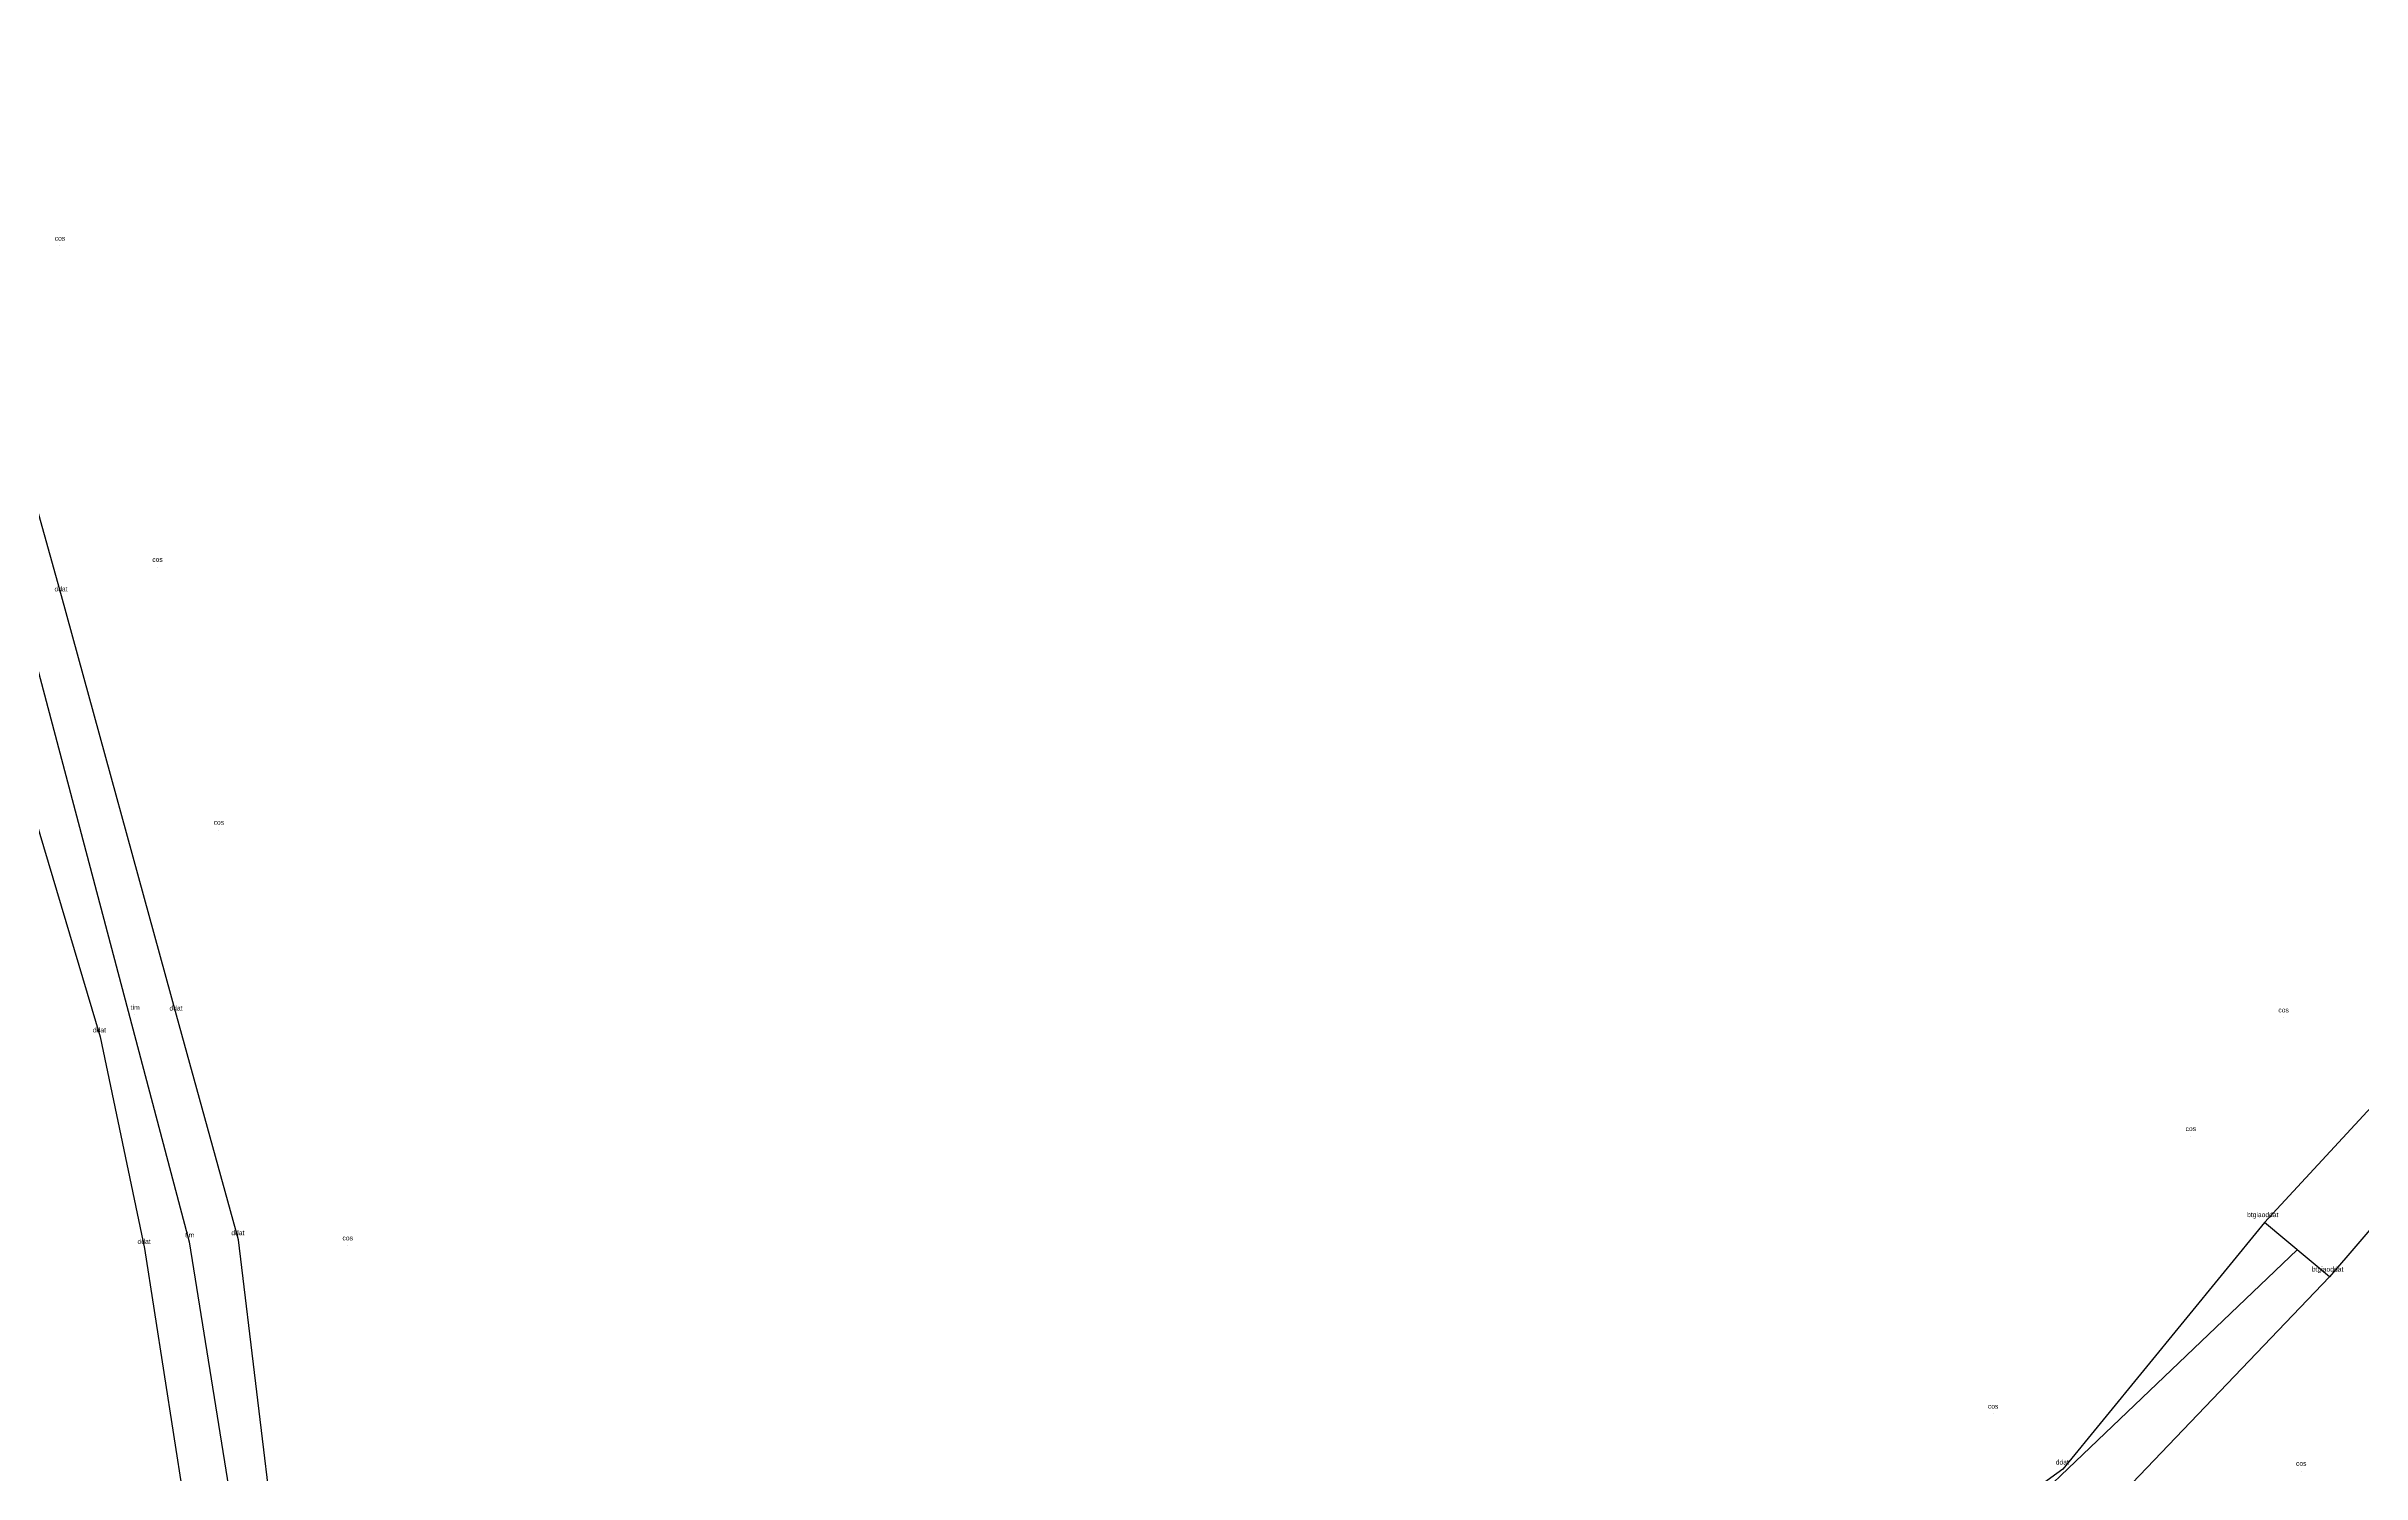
# Model space of a CAD drawing. Extents: x 543979 to 544300, y 1852451 to 1852854.
# Drawn here: x 544139.5 to 544234.8, y 1852509.4 to 1852568.2 of the extents above; entities that cross this region are included whole.
import ezdxf

# ---------------------------------------------------------------- set-up
doc = ezdxf.new("R2010")
doc.units = 0
for name, color, linetype in [('Level 2', 7, 'Continuous'), ('Level 30', 7, 'Continuous'), ('Level 4', 7, 'Continuous'), ('Level 5', 7, 'Continuous'), ('Level 7', 7, 'Continuous')]:
    doc.layers.add(name, color=color, linetype=linetype)

# ---------------------------------------------------------------- blocks, each defined once
blk = doc.blocks.new('POINT_DISPLAY')
blk.add_line((0, 0), (0, 0))

msp = doc.modelspace()

# ---------------------------------------------------------------- linework, layer by layer
at = {"layer": 'Level 30'}
msp.add_lwpolyline([(544286.123, 1852558.072), (544283.361, 1852558.934), (544280.03, 1852559.35), (544274.777, 1852558.31), (544268.634, 1852554.328), (544259.654, 1852546.91), (544253.997, 1852540.694), (544244.951, 1852530.833), (544233.519, 1852517.516), (544230.847, 1852519.761), (544235.765, 1852525.076), (544241.662, 1852531.532), (544249.216, 1852539.842), (544255.409, 1852546.904), (544264.063, 1852554.492), (544268.989, 1852558.383), (544272.878, 1852560.824), (544275.554, 1852561.85), (544277.718, 1852562.294), (544281.212, 1852562.347), (544286.552, 1852561.02)], dxfattribs=at)
at = {"layer": 'Level 5'}
for points in [[(544086.99, 1852679.706), (544086.865, 1852673.264), (544085.334, 1852664.356), (544081.631, 1852654.677), (544076.716, 1852641.615), (544075.267, 1852631.518), (544078.361, 1852624.005), (544082.573, 1852619.123), (544089.44, 1852613.551), (544107.451, 1852605.681), (544112.079, 1852601.613), (544115.612, 1852598.145), (544119.354, 1852592.609), (544122.199, 1852586.149), (544127.719, 1852573.052), (544132.782, 1852556.672), (544136.515, 1852544.756), (544141.688, 1852527.406), (544143.525, 1852518.693), (544145.513, 1852505.918), (544147.397, 1852494.791), (544150.889, 1852486.186), (544150.116, 1852482.966), (544142.5, 1852480.301)], [(544230.847, 1852519.761), (544222.539, 1852509.599), (544213.954, 1852503.382), (544204.654, 1852497.035), (544194.495, 1852489.342), (544186.825, 1852486.062), (544179.329, 1852484.857), (544169.403, 1852486.28), (544164.596, 1852486.406), (544156.863, 1852486.267), (544154.481, 1852487.929), (544150.813, 1852495.835), (544148.904, 1852506.51), (544147.388, 1852519.049), (544144.842, 1852528.309), (544140.106, 1852545.58), (544136.585, 1852558.152)], [(544155.916, 1852479.58), (544164.887, 1852482.819), (544167.544, 1852482.658), (544179.565, 1852481.435), (544186.428, 1852482.112), (544196.16, 1852486.458), (544206.914, 1852494.856), (544215.33, 1852501.068), (544224.183, 1852507.752), (544233.519, 1852517.516)]]:
    msp.add_lwpolyline(points, dxfattribs=at)
at = {"layer": 'Level 7'}
msp.add_lwpolyline([(544014.756, 1852829.494), (544020.876, 1852827.877), (544040.308, 1852830.369), (544053.319, 1852819.865), (544063.947, 1852802.356), (544064.766, 1852786.009), (544068.017, 1852758.742), (544058.393, 1852727.963), (544062.501, 1852716.249), (544077.428, 1852701.777), (544095.147, 1852681.016), (544073.17, 1852629.92), (544090.541, 1852615.132), (544108.662, 1852607.09), (544129.138, 1852583.378), (544138.466, 1852545.04), (544145.359, 1852518.958), (544149.164, 1852495.265), (544154.088, 1852483.728), (544194.45, 1852482.573), (544232.183, 1852518.639)], dxfattribs=at)

# ---------------------------------------------------------------- block references
at = {"layer": 'Level 2', "xscale": 0.1, "yscale": 0.10000000000000002}
for p in [(544140.036, 1852560.003), (544144.054, 1852546.765), (544140.106, 1852545.58), (544146.582, 1852535.931), (544143.113, 1852528.34), (544144.842, 1852528.309), (544231.628, 1852528.198), (544141.688, 1852527.406), (544227.805, 1852523.308), (544145.359, 1852518.958), (544147.388, 1852519.049), (544230.847, 1852519.761), (544143.525, 1852518.693), (544151.888, 1852518.803), (544233.519, 1852517.516), (544219.664, 1852511.868), (544222.539, 1852509.599), (544232.355, 1852509.512)]:
    msp.add_blockref('POINT_DISPLAY', p, dxfattribs=at)

# ---------------------------------------------------------------- texts
at = {"layer": 'Level 4'}
for s, p in [('cos', (544139.823, 1852560.222)), ('cos', (544143.841, 1852546.984)), ('ddat', (544139.813, 1852545.766)), ('cos', (544146.369, 1852536.15)), ('tim', (544142.953, 1852528.526)), ('ddat', (544144.549, 1852528.495)), ('cos', (544231.415, 1852528.417)), ('ddat', (544141.395, 1852527.592)), ('cos', (544227.592, 1852523.527)), ('btgiaoddat', (544230.127, 1852519.98)), ('ddat', (544143.232, 1852518.879)), ('tim', (544145.199, 1852519.144)), ('ddat', (544147.095, 1852519.235)), ('cos', (544151.675, 1852519.022)), ('btgiaoddat', (544232.799, 1852517.735)), ('cos', (544219.451, 1852512.087)), ('ddat', (544222.246, 1852509.785)), ('cos', (544232.142, 1852509.731))]:
    msp.add_text(s, height=0.2, dxfattribs=at).set_placement(p)

doc.saveas('drawing.dxf')
